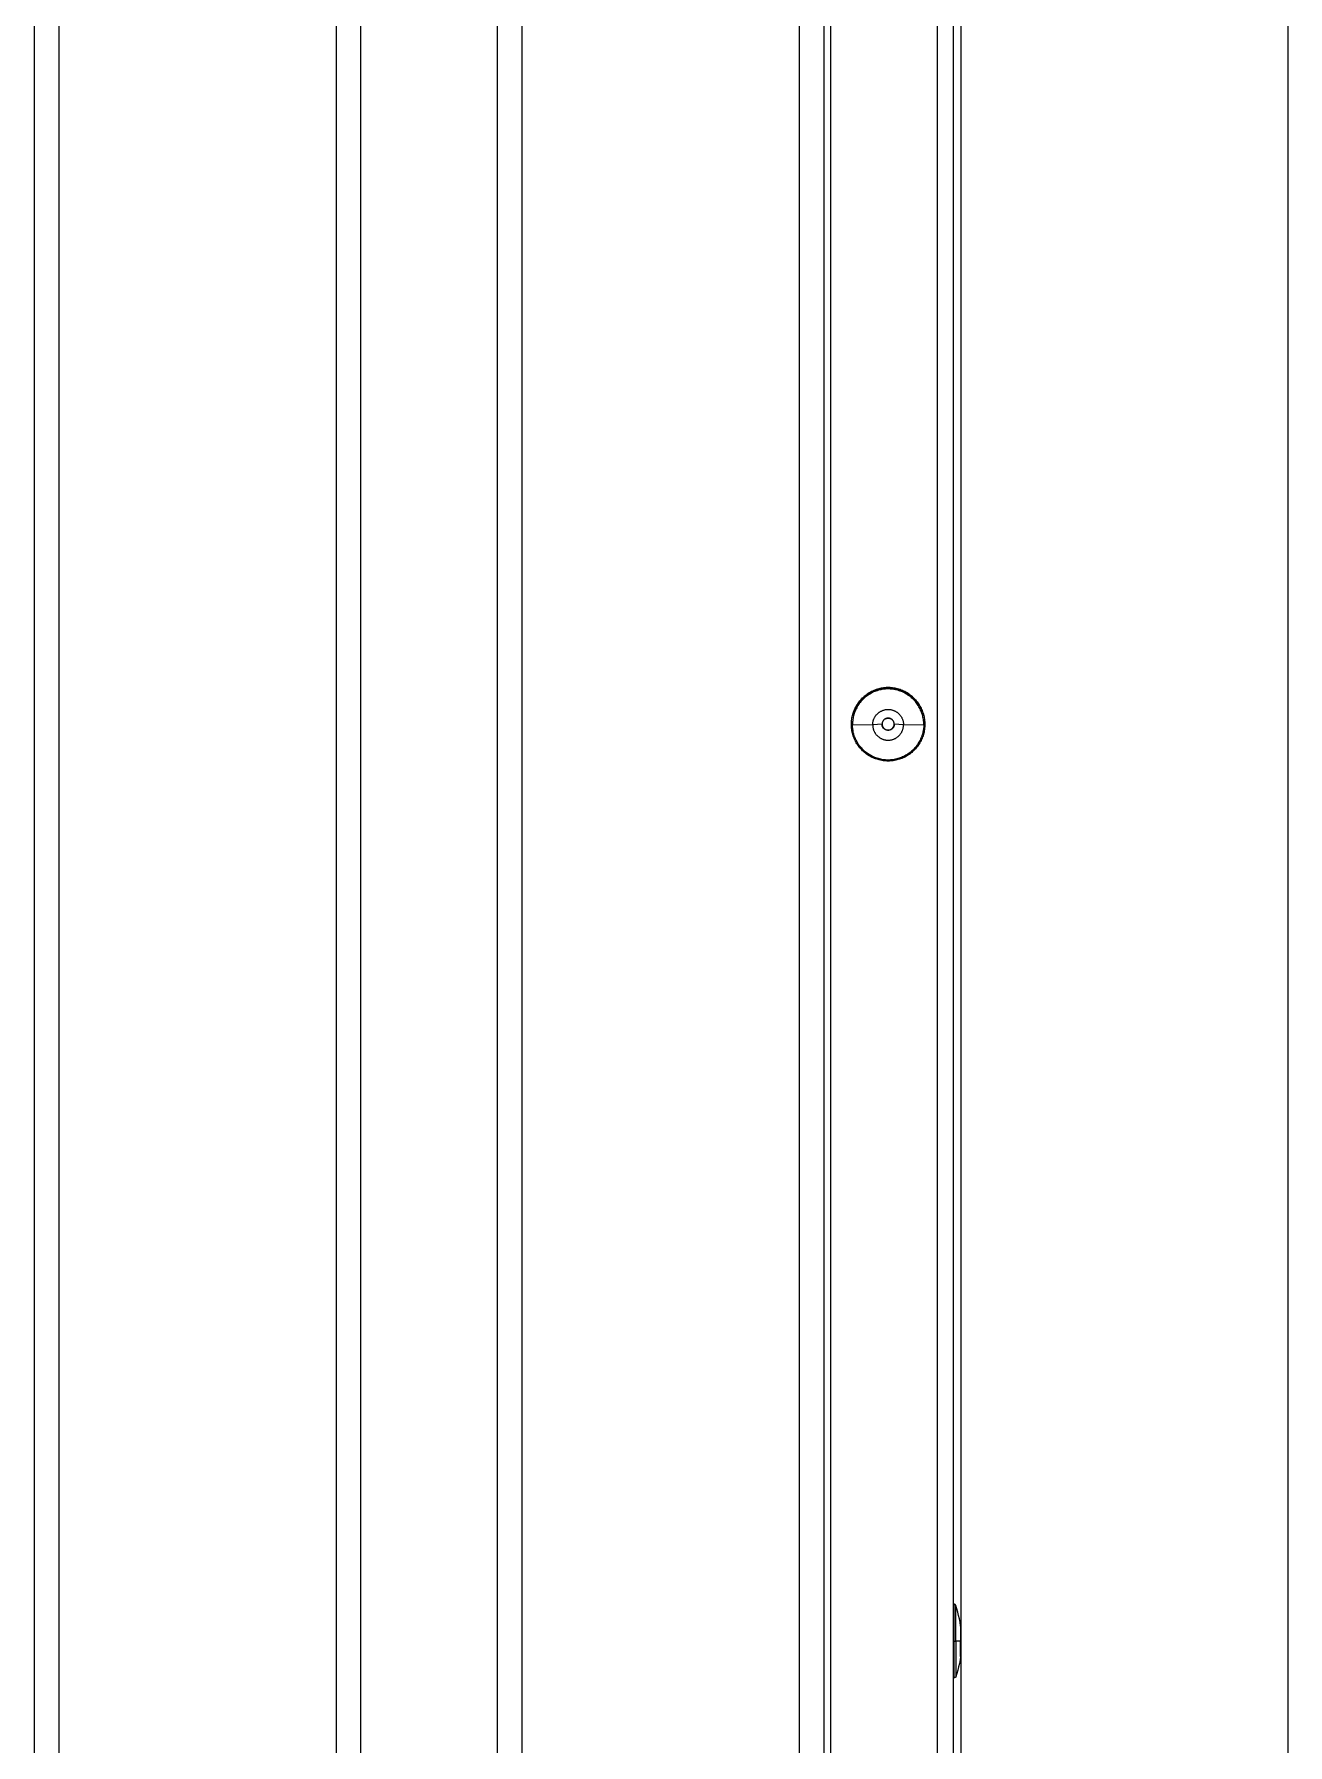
# Model space of a CAD drawing. Header units: millimetres. Extents: x -1283 to 2747, y -259 to 2557.
# Drawn here: x 1706.4 to 1859.9, y 1682.1 to 1891.5 of the extents above; entities that cross this region are included whole.
import ezdxf

# ---------------------------------------------------------------- set-up
doc = ezdxf.new("R2010")
doc.units = ezdxf.units.MM
doc.header["$MEASUREMENT"] = 0
doc.layers.add('Utwórz2D linie widoczne', color=7, linetype='Continuous', true_color=0x000000)

msp = doc.modelspace()

# ---------------------------------------------------------------- linework, layer by layer
at = {"layer": 'Utwórz2D linie widoczne'}
for p, q in [((1819.89, 1341.72), (1819.89, 2061.38)), ((1859.89, 2062.5), (1859.89, 1282.5)), ((1706.41, 2055.65), (1706.41, 1346.65)), ((1709.41, 2055.65), (1709.41, 1346.65)), ((1743.41, 1346.65), (1743.41, 2055.65)), ((1746.41, 1346.65), (1746.41, 2055.65)), ((1763.11, 2055.65), (1763.11, 1346.65)), ((1766.11, 2055.65), (1766.11, 1346.65)), ((1800.11, 1346.65), (1800.11, 2055.65)), ((1803.11, 1346.65), (1803.11, 2055.65)), ((1818.96, 1343.15), (1818.96, 2040.3)), ((1803.96, 1343.38), (1803.96, 2031.14)), ((1816.96, 2031.14), (1816.96, 1343.15)), ((1809.65, 1811.31), (1809.5, 1811.26)), ((1809.57, 1811.28), (1809.72, 1811.32)), ((1809.8, 1811.35), (1809.65, 1811.31)), ((1809.72, 1811.32), (1809.87, 1811.36)), ((1809.95, 1811.39), (1809.8, 1811.35)), ((1809.87, 1811.36), (1810.02, 1811.4)), ((1810.1, 1811.42), (1809.95, 1811.39)), ((1810.02, 1811.4), (1810.18, 1811.43)), ((1810.26, 1811.45), (1810.1, 1811.42)), ((1810.18, 1811.43), (1810.33, 1811.45)), ((1810.41, 1811.47), (1810.26, 1811.45)), ((1810.33, 1811.45), (1810.49, 1811.47)), ((1810.5, 1811.32), (1810.35, 1811.3)), ((1810.57, 1811.48), (1810.41, 1811.47)), ((1810.49, 1811.47), (1810.64, 1811.48)), ((1810.65, 1811.33), (1810.5, 1811.32)), ((1810.72, 1811.5), (1810.57, 1811.48)), ((1810.64, 1811.48), (1810.8, 1811.49)), ((1810.8, 1811.34), (1810.65, 1811.33)), ((1810.88, 1811.5), (1810.72, 1811.5)), ((1810.8, 1811.49), (1810.96, 1811.49)), ((1810.96, 1811.35), (1810.8, 1811.34)), ((1811.03, 1811.5), (1810.88, 1811.5)), ((1810.96, 1811.49), (1811.11, 1811.49)), ((1811.11, 1811.34), (1810.96, 1811.35)), ((1811.19, 1811.5), (1811.03, 1811.5)), ((1811.11, 1811.49), (1811.27, 1811.48)), ((1811.26, 1811.33), (1811.11, 1811.34)), ((1811.35, 1811.48), (1811.19, 1811.5)), ((1811.41, 1811.32), (1811.26, 1811.33)), ((1811.27, 1811.48), (1811.43, 1811.47)), ((1811.5, 1811.47), (1811.35, 1811.48)), ((1811.56, 1811.3), (1811.41, 1811.32)), ((1811.43, 1811.47), (1811.58, 1811.45)), ((1811.66, 1811.45), (1811.5, 1811.47)), ((1811.58, 1811.45), (1811.74, 1811.43)), ((1811.81, 1811.42), (1811.66, 1811.45)), ((1811.74, 1811.43), (1811.89, 1811.4)), ((1811.96, 1811.39), (1811.81, 1811.42)), ((1811.89, 1811.4), (1812.04, 1811.36)), ((1812.12, 1811.35), (1811.96, 1811.39)), ((1812.04, 1811.36), (1812.19, 1811.32)), ((1812.27, 1811.31), (1812.12, 1811.35)), ((1812.19, 1811.32), (1812.34, 1811.28)), ((1812.42, 1811.26), (1812.27, 1811.31)), ((1806.99, 1809.11), (1807.06, 1809.25)), ((1807.11, 1809.34), (1807.03, 1809.2)), ((1807.06, 1809.25), (1807.14, 1809.39)), ((1807.19, 1809.47), (1807.11, 1809.34)), ((1807.14, 1809.39), (1807.23, 1809.52)), ((1807.26, 1809.3), (1807.18, 1809.17)), ((1807.28, 1809.6), (1807.19, 1809.47)), ((1807.23, 1809.52), (1807.32, 1809.65)), ((1807.34, 1809.43), (1807.26, 1809.3)), ((1807.37, 1809.72), (1807.28, 1809.6)), ((1807.32, 1809.65), (1807.41, 1809.77)), ((1807.43, 1809.55), (1807.34, 1809.43)), ((1807.47, 1809.85), (1807.37, 1809.72)), ((1807.41, 1809.77), (1807.51, 1809.89)), ((1807.52, 1809.67), (1807.43, 1809.55)), ((1807.57, 1809.97), (1807.47, 1809.85)), ((1807.51, 1809.89), (1807.62, 1810.01)), ((1807.62, 1809.79), (1807.52, 1809.67)), ((1807.67, 1810.08), (1807.57, 1809.97)), ((1807.62, 1810.01), (1807.72, 1810.12)), ((1807.72, 1809.91), (1807.62, 1809.79)), ((1807.78, 1810.19), (1807.67, 1810.08)), ((1807.72, 1810.12), (1807.83, 1810.24)), ((1807.82, 1810.02), (1807.72, 1809.91)), ((1807.9, 1810.3), (1807.78, 1810.19)), ((1807.93, 1810.12), (1807.82, 1810.02)), ((1807.83, 1810.24), (1807.95, 1810.34)), ((1808.01, 1810.41), (1807.9, 1810.3)), ((1808.04, 1810.23), (1807.93, 1810.12)), ((1807.95, 1810.34), (1808.07, 1810.45)), ((1808.13, 1810.51), (1808.01, 1810.41)), ((1808.16, 1810.33), (1808.04, 1810.23)), ((1808.07, 1810.45), (1808.19, 1810.54)), ((1808.26, 1810.6), (1808.13, 1810.51)), ((1808.27, 1810.42), (1808.16, 1810.33)), ((1808.19, 1810.54), (1808.31, 1810.64)), ((1808.38, 1810.69), (1808.26, 1810.6)), ((1808.4, 1810.51), (1808.27, 1810.42)), ((1808.31, 1810.64), (1808.44, 1810.73)), ((1808.51, 1810.78), (1808.38, 1810.69)), ((1808.52, 1810.6), (1808.4, 1810.51)), ((1808.44, 1810.73), (1808.58, 1810.81)), ((1808.65, 1810.86), (1808.51, 1810.78)), ((1808.65, 1810.68), (1808.52, 1810.6)), ((1808.58, 1810.81), (1808.71, 1810.89)), ((1808.78, 1810.94), (1808.65, 1810.86)), ((1808.78, 1810.76), (1808.65, 1810.68)), ((1808.71, 1810.89), (1808.85, 1810.97)), ((1808.92, 1811.02), (1808.78, 1810.94)), ((1808.91, 1810.84), (1808.78, 1810.76)), ((1808.85, 1810.97), (1808.99, 1811.04)), ((1809.05, 1810.91), (1808.91, 1810.84)), ((1809.06, 1811.08), (1808.92, 1811.02)), ((1808.99, 1811.04), (1809.13, 1811.11)), ((1809.18, 1810.97), (1809.05, 1810.91)), ((1809.2, 1811.15), (1809.06, 1811.08)), ((1809.13, 1811.11), (1809.27, 1811.17)), ((1809.32, 1811.03), (1809.18, 1810.97)), ((1809.35, 1811.21), (1809.2, 1811.15)), ((1809.27, 1811.17), (1809.42, 1811.22)), ((1809.47, 1811.08), (1809.32, 1811.03)), ((1809.5, 1811.26), (1809.35, 1811.21)), ((1809.42, 1811.22), (1809.57, 1811.28)), ((1809.61, 1811.13), (1809.47, 1811.08)), ((1809.76, 1811.18), (1809.61, 1811.13)), ((1809.9, 1811.22), (1809.76, 1811.18)), ((1810.05, 1811.25), (1809.9, 1811.22)), ((1810.2, 1811.28), (1810.05, 1811.25)), ((1810.35, 1811.3), (1810.2, 1811.28)), ((1811.71, 1811.28), (1811.56, 1811.3)), ((1811.86, 1811.25), (1811.71, 1811.28)), ((1812.01, 1811.22), (1811.86, 1811.25)), ((1812.16, 1811.18), (1812.01, 1811.22)), ((1812.3, 1811.13), (1812.16, 1811.18)), ((1812.45, 1811.08), (1812.3, 1811.13)), ((1812.34, 1811.28), (1812.49, 1811.22)), ((1812.56, 1811.21), (1812.42, 1811.26)), ((1812.59, 1811.03), (1812.45, 1811.08)), ((1812.49, 1811.22), (1812.64, 1811.17)), ((1812.71, 1811.15), (1812.56, 1811.21)), ((1812.73, 1810.97), (1812.59, 1811.03)), ((1812.64, 1811.17), (1812.78, 1811.11)), ((1812.85, 1811.08), (1812.71, 1811.15)), ((1812.87, 1810.91), (1812.73, 1810.97)), ((1812.78, 1811.11), (1812.93, 1811.04)), ((1812.99, 1811.02), (1812.85, 1811.08)), ((1813, 1810.84), (1812.87, 1810.91)), ((1812.93, 1811.04), (1813.07, 1810.97)), ((1813.13, 1810.94), (1812.99, 1811.02)), ((1813.14, 1810.76), (1813, 1810.84)), ((1813.07, 1810.97), (1813.2, 1810.89)), ((1813.27, 1810.86), (1813.13, 1810.94)), ((1813.27, 1810.68), (1813.14, 1810.76)), ((1813.2, 1810.89), (1813.34, 1810.81)), ((1813.4, 1810.78), (1813.27, 1810.86)), ((1813.39, 1810.6), (1813.27, 1810.68)), ((1813.34, 1810.81), (1813.47, 1810.73)), ((1813.52, 1810.51), (1813.39, 1810.6)), ((1813.53, 1810.69), (1813.4, 1810.78)), ((1813.47, 1810.73), (1813.6, 1810.64)), ((1813.64, 1810.42), (1813.52, 1810.51)), ((1813.66, 1810.6), (1813.53, 1810.69)), ((1813.6, 1810.64), (1813.72, 1810.54)), ((1813.76, 1810.33), (1813.64, 1810.42)), ((1813.78, 1810.51), (1813.66, 1810.6)), ((1813.72, 1810.54), (1813.85, 1810.45)), ((1813.87, 1810.23), (1813.76, 1810.33)), ((1813.9, 1810.41), (1813.78, 1810.51)), ((1813.85, 1810.45), (1813.96, 1810.34)), ((1813.98, 1810.12), (1813.87, 1810.23)), ((1814.02, 1810.3), (1813.9, 1810.41)), ((1813.96, 1810.34), (1814.08, 1810.24)), ((1814.09, 1810.02), (1813.98, 1810.12)), ((1814.13, 1810.19), (1814.02, 1810.3)), ((1814.08, 1810.24), (1814.19, 1810.12)), ((1814.2, 1809.91), (1814.09, 1810.02)), ((1814.24, 1810.08), (1814.13, 1810.19)), ((1814.19, 1810.12), (1814.3, 1810.01)), ((1814.3, 1809.79), (1814.2, 1809.91)), ((1814.34, 1809.97), (1814.24, 1810.08)), ((1814.3, 1810.01), (1814.4, 1809.89)), ((1814.39, 1809.67), (1814.3, 1809.79)), ((1814.44, 1809.85), (1814.34, 1809.97)), ((1814.48, 1809.55), (1814.39, 1809.67)), ((1814.4, 1809.89), (1814.5, 1809.77)), ((1814.54, 1809.72), (1814.44, 1809.85)), ((1814.57, 1809.43), (1814.48, 1809.55)), ((1814.5, 1809.77), (1814.59, 1809.65)), ((1814.63, 1809.6), (1814.54, 1809.72)), ((1814.65, 1809.3), (1814.57, 1809.43)), ((1814.59, 1809.65), (1814.68, 1809.52)), ((1814.72, 1809.47), (1814.63, 1809.6)), ((1814.73, 1809.17), (1814.65, 1809.3)), ((1814.68, 1809.52), (1814.77, 1809.39)), ((1814.81, 1809.34), (1814.72, 1809.47)), ((1814.77, 1809.39), (1814.85, 1809.25)), ((1814.88, 1809.2), (1814.81, 1809.34)), ((1814.85, 1809.25), (1814.93, 1809.11)), ((1806.46, 1807.16), (1806.47, 1807.32)), ((1806.46, 1807.01), (1806.46, 1807.16)), ((1806.47, 1807.32), (1806.48, 1807.48)), ((1806.48, 1807.48), (1806.5, 1807.63)), ((1806.5, 1807.63), (1806.53, 1807.79)), ((1806.53, 1807.79), (1806.56, 1807.94)), ((1806.56, 1807.94), (1806.59, 1808.09)), ((1806.61, 1808.19), (1806.58, 1808.04)), ((1806.59, 1808.09), (1806.63, 1808.24)), ((1806.6, 1807.14), (1806.59, 1806.99)), ((1806.62, 1807.45), (1806.6, 1807.3)), ((1806.6, 1807.3), (1806.6, 1807.14)), ((1806.66, 1808.34), (1806.61, 1808.19)), ((1806.64, 1807.6), (1806.62, 1807.45)), ((1806.63, 1808.24), (1806.68, 1808.39)), ((1806.66, 1807.75), (1806.64, 1807.6)), ((1806.71, 1808.49), (1806.66, 1808.34)), ((1806.69, 1807.9), (1806.66, 1807.75)), ((1806.68, 1808.39), (1806.73, 1808.54)), ((1806.72, 1808.05), (1806.69, 1807.9)), ((1806.76, 1808.64), (1806.71, 1808.49)), ((1806.76, 1808.19), (1806.72, 1808.05)), ((1806.73, 1808.54), (1806.79, 1808.69)), ((1806.82, 1808.78), (1806.76, 1808.64)), ((1806.81, 1808.34), (1806.76, 1808.19)), ((1806.79, 1808.69), (1806.85, 1808.83)), ((1806.86, 1808.48), (1806.81, 1808.34)), ((1806.89, 1808.92), (1806.82, 1808.78)), ((1806.85, 1808.83), (1806.92, 1808.97)), ((1806.91, 1808.62), (1806.86, 1808.48)), ((1806.95, 1809.06), (1806.89, 1808.92)), ((1806.97, 1808.76), (1806.91, 1808.62)), ((1806.92, 1808.97), (1806.99, 1809.11)), ((1807.03, 1809.2), (1806.95, 1809.06)), ((1807.04, 1808.9), (1806.97, 1808.76)), ((1807.11, 1809.04), (1807.04, 1808.9)), ((1807.18, 1809.17), (1807.11, 1809.04)), ((1809.07, 1807.08), (1809.08, 1807.15)), ((1809.08, 1807.15), (1809.09, 1807.21)), ((1809.09, 1807.21), (1809.1, 1807.28)), ((1809.1, 1807.28), (1809.11, 1807.34)), ((1809.11, 1807.34), (1809.13, 1807.41)), ((1809.13, 1807.41), (1809.14, 1807.47)), ((1809.14, 1807.47), (1809.16, 1807.53)), ((1809.16, 1807.53), (1809.18, 1807.6)), ((1809.18, 1807.6), (1809.21, 1807.66)), ((1809.21, 1807.66), (1809.23, 1807.72)), ((1809.23, 1807.72), (1809.26, 1807.78)), ((1809.26, 1807.78), (1809.29, 1807.84)), ((1809.29, 1807.84), (1809.32, 1807.89)), ((1809.32, 1807.89), (1809.36, 1807.95)), ((1809.36, 1807.95), (1809.39, 1808.01)), ((1809.39, 1808.01), (1809.43, 1808.06)), ((1809.43, 1808.06), (1809.47, 1808.11)), ((1809.47, 1808.11), (1809.51, 1808.16)), ((1809.51, 1808.16), (1809.56, 1808.21)), ((1809.56, 1808.21), (1809.6, 1808.26)), ((1809.6, 1808.26), (1809.65, 1808.31)), ((1809.65, 1808.31), (1809.7, 1808.35)), ((1809.7, 1808.35), (1809.74, 1808.39)), ((1809.74, 1808.39), (1809.8, 1808.44)), ((1809.8, 1808.44), (1809.85, 1808.48)), ((1809.85, 1808.48), (1809.9, 1808.51)), ((1809.9, 1808.51), (1809.96, 1808.55)), ((1809.96, 1808.55), (1810.01, 1808.58)), ((1810.01, 1808.58), (1810.07, 1808.61)), ((1810.07, 1808.61), (1810.13, 1808.64)), ((1810.13, 1808.64), (1810.19, 1808.67)), ((1810.19, 1808.67), (1810.25, 1808.7)), ((1810.22, 1807.15), (1810.21, 1807.12)), ((1810.21, 1807.12), (1810.21, 1807.09)), ((1810.23, 1807.2), (1810.22, 1807.17)), ((1810.22, 1807.17), (1810.22, 1807.15)), ((1810.24, 1807.25), (1810.23, 1807.22)), ((1810.23, 1807.22), (1810.23, 1807.2)), ((1810.25, 1807.27), (1810.24, 1807.25)), ((1810.25, 1808.7), (1810.31, 1808.72)), ((1810.26, 1807.29), (1810.25, 1807.27)), ((1810.27, 1807.32), (1810.26, 1807.29)), ((1810.28, 1807.34), (1810.27, 1807.32)), ((1810.29, 1807.36), (1810.28, 1807.34)), ((1810.3, 1807.39), (1810.29, 1807.36)), ((1810.32, 1807.41), (1810.3, 1807.39)), ((1810.31, 1808.72), (1810.37, 1808.74)), ((1810.33, 1807.43), (1810.32, 1807.41)), ((1810.35, 1807.45), (1810.33, 1807.43)), ((1810.36, 1807.47), (1810.35, 1807.45)), ((1810.38, 1807.49), (1810.36, 1807.47)), ((1810.37, 1808.74), (1810.44, 1808.76)), ((1810.39, 1807.51), (1810.38, 1807.49)), ((1810.41, 1807.53), (1810.39, 1807.51)), ((1810.43, 1807.55), (1810.41, 1807.53)), ((1810.45, 1807.57), (1810.43, 1807.55)), ((1810.44, 1808.76), (1810.5, 1808.78)), ((1810.47, 1807.59), (1810.45, 1807.57)), ((1810.49, 1807.6), (1810.47, 1807.59)), ((1810.51, 1807.62), (1810.49, 1807.6)), ((1810.5, 1808.78), (1810.56, 1808.79)), ((1810.53, 1807.63), (1810.51, 1807.62)), ((1810.55, 1807.65), (1810.53, 1807.63)), ((1810.55, 1807.65), (1810.57, 1807.66)), ((1810.57, 1807.66), (1810.55, 1807.65)), ((1810.56, 1808.79), (1810.63, 1808.81)), ((1810.57, 1807.66), (1810.59, 1807.67)), ((1810.6, 1807.67), (1810.57, 1807.66)), ((1810.59, 1807.67), (1810.61, 1807.69)), ((1810.62, 1807.69), (1810.6, 1807.67)), ((1810.61, 1807.69), (1810.64, 1807.7)), ((1810.64, 1807.7), (1810.62, 1807.69)), ((1810.63, 1808.81), (1810.69, 1808.82)), ((1810.64, 1807.7), (1810.66, 1807.71)), ((1810.67, 1807.71), (1810.64, 1807.7)), ((1810.66, 1807.71), (1810.68, 1807.72)), ((1810.69, 1807.72), (1810.67, 1807.71)), ((1810.68, 1807.72), (1810.71, 1807.73)), ((1810.69, 1808.82), (1810.76, 1808.82)), ((1810.71, 1807.73), (1810.69, 1807.72)), ((1810.71, 1807.73), (1810.73, 1807.73)), ((1810.74, 1807.73), (1810.71, 1807.73)), ((1810.73, 1807.73), (1810.75, 1807.74)), ((1810.76, 1807.74), (1810.74, 1807.73)), ((1810.75, 1807.74), (1810.78, 1807.75)), ((1810.76, 1808.82), (1810.83, 1808.83)), ((1810.79, 1807.75), (1810.76, 1807.74)), ((1810.78, 1807.75), (1810.8, 1807.75)), ((1810.81, 1807.75), (1810.79, 1807.75)), ((1810.8, 1807.75), (1810.83, 1807.76)), ((1810.84, 1807.76), (1810.81, 1807.75)), ((1810.83, 1808.83), (1810.89, 1808.83)), ((1810.83, 1807.76), (1810.85, 1807.76)), ((1810.87, 1807.76), (1810.84, 1807.76)), ((1810.85, 1807.76), (1810.88, 1807.77)), ((1810.89, 1807.76), (1810.87, 1807.76)), ((1810.88, 1807.77), (1810.91, 1807.77)), ((1810.89, 1808.83), (1810.96, 1808.83)), ((1810.92, 1807.77), (1810.89, 1807.76)), ((1810.91, 1807.77), (1810.93, 1807.77)), ((1810.94, 1807.77), (1810.92, 1807.77)), ((1810.93, 1807.77), (1810.96, 1807.77)), ((1810.97, 1807.77), (1810.94, 1807.77)), ((1810.96, 1808.83), (1811.02, 1808.83)), ((1810.96, 1807.77), (1810.98, 1807.77)), ((1811, 1807.77), (1810.97, 1807.77)), ((1810.98, 1807.77), (1811.01, 1807.77)), ((1811.02, 1807.76), (1811, 1807.77)), ((1811.01, 1807.77), (1811.03, 1807.77)), ((1811.02, 1808.83), (1811.09, 1808.83)), ((1811.05, 1807.76), (1811.02, 1807.76)), ((1811.03, 1807.77), (1811.06, 1807.76)), ((1811.07, 1807.76), (1811.05, 1807.76)), ((1811.06, 1807.76), (1811.08, 1807.76)), ((1811.1, 1807.75), (1811.07, 1807.76)), ((1811.08, 1807.76), (1811.11, 1807.75)), ((1811.09, 1808.83), (1811.15, 1808.82)), ((1811.12, 1807.75), (1811.1, 1807.75)), ((1811.11, 1807.75), (1811.13, 1807.75)), ((1811.15, 1807.74), (1811.12, 1807.75)), ((1811.13, 1807.75), (1811.16, 1807.74)), ((1811.15, 1808.82), (1811.22, 1808.82)), ((1811.17, 1807.73), (1811.15, 1807.74)), ((1811.16, 1807.74), (1811.18, 1807.73)), ((1811.2, 1807.73), (1811.17, 1807.73)), ((1811.18, 1807.73), (1811.21, 1807.73)), ((1811.22, 1807.72), (1811.2, 1807.73)), ((1811.21, 1807.73), (1811.23, 1807.72)), ((1811.22, 1808.82), (1811.28, 1808.81)), ((1811.25, 1807.71), (1811.22, 1807.72)), ((1811.23, 1807.72), (1811.25, 1807.71)), ((1811.25, 1807.71), (1811.28, 1807.7)), ((1811.27, 1807.7), (1811.25, 1807.71)), ((1811.29, 1807.69), (1811.27, 1807.7)), ((1811.28, 1808.81), (1811.35, 1808.79)), ((1811.28, 1807.7), (1811.3, 1807.69)), ((1811.32, 1807.67), (1811.29, 1807.69)), ((1811.3, 1807.69), (1811.32, 1807.67)), ((1811.32, 1807.67), (1811.35, 1807.66)), ((1811.34, 1807.66), (1811.32, 1807.67)), ((1811.36, 1807.65), (1811.34, 1807.66)), ((1811.35, 1808.79), (1811.41, 1808.78)), ((1811.35, 1807.66), (1811.37, 1807.65)), ((1811.38, 1807.63), (1811.36, 1807.65)), ((1811.4, 1807.62), (1811.38, 1807.63)), ((1811.42, 1807.6), (1811.4, 1807.62)), ((1811.41, 1808.78), (1811.48, 1808.76)), ((1811.44, 1807.59), (1811.42, 1807.6)), ((1811.46, 1807.57), (1811.44, 1807.59)), ((1811.48, 1807.55), (1811.46, 1807.57)), ((1811.48, 1808.76), (1811.54, 1808.74)), ((1811.5, 1807.53), (1811.48, 1807.55)), ((1811.52, 1807.51), (1811.5, 1807.53)), ((1811.54, 1807.49), (1811.52, 1807.51)), ((1811.54, 1808.74), (1811.6, 1808.72)), ((1811.55, 1807.47), (1811.54, 1807.49)), ((1811.57, 1807.45), (1811.55, 1807.47)), ((1811.58, 1807.43), (1811.57, 1807.45)), ((1811.6, 1807.41), (1811.58, 1807.43)), ((1811.6, 1808.72), (1811.66, 1808.7)), ((1811.61, 1807.39), (1811.6, 1807.41)), ((1811.62, 1807.36), (1811.61, 1807.39)), ((1811.63, 1807.34), (1811.62, 1807.36)), ((1811.64, 1807.32), (1811.63, 1807.34)), ((1811.65, 1807.29), (1811.64, 1807.32)), ((1811.66, 1807.27), (1811.65, 1807.29)), ((1811.66, 1808.7), (1811.72, 1808.67)), ((1811.67, 1807.25), (1811.66, 1807.27)), ((1811.68, 1807.22), (1811.67, 1807.25)), ((1811.68, 1807.2), (1811.68, 1807.22)), ((1811.69, 1807.17), (1811.68, 1807.2)), ((1811.7, 1807.15), (1811.69, 1807.17)), ((1811.7, 1807.12), (1811.7, 1807.15)), ((1811.7, 1807.09), (1811.7, 1807.12)), ((1811.72, 1808.67), (1811.78, 1808.64)), ((1811.78, 1808.64), (1811.84, 1808.61)), ((1811.84, 1808.61), (1811.9, 1808.58)), ((1811.9, 1808.58), (1811.96, 1808.55)), ((1811.96, 1808.55), (1812.01, 1808.51)), ((1812.01, 1808.51), (1812.06, 1808.48)), ((1812.06, 1808.48), (1812.12, 1808.44)), ((1812.12, 1808.44), (1812.17, 1808.39)), ((1812.17, 1808.39), (1812.22, 1808.35)), ((1812.22, 1808.35), (1812.27, 1808.31)), ((1812.27, 1808.31), (1812.31, 1808.26)), ((1812.31, 1808.26), (1812.36, 1808.21)), ((1812.36, 1808.21), (1812.4, 1808.16)), ((1812.4, 1808.16), (1812.44, 1808.11)), ((1812.44, 1808.11), (1812.48, 1808.06)), ((1812.48, 1808.06), (1812.52, 1808.01)), ((1812.52, 1808.01), (1812.56, 1807.95)), ((1812.56, 1807.95), (1812.59, 1807.89)), ((1812.59, 1807.89), (1812.62, 1807.84)), ((1812.62, 1807.84), (1812.65, 1807.78)), ((1812.65, 1807.78), (1812.68, 1807.72)), ((1812.68, 1807.72), (1812.7, 1807.66)), ((1812.7, 1807.66), (1812.73, 1807.6)), ((1812.73, 1807.6), (1812.75, 1807.53)), ((1812.75, 1807.53), (1812.77, 1807.47)), ((1812.77, 1807.47), (1812.79, 1807.41)), ((1812.79, 1807.41), (1812.8, 1807.34)), ((1812.8, 1807.34), (1812.81, 1807.28)), ((1812.81, 1807.28), (1812.82, 1807.21)), ((1812.82, 1807.21), (1812.83, 1807.15)), ((1812.83, 1807.15), (1812.84, 1807.08)), ((1814.81, 1809.04), (1814.73, 1809.17)), ((1814.87, 1808.9), (1814.81, 1809.04)), ((1814.94, 1808.76), (1814.87, 1808.9)), ((1814.96, 1809.06), (1814.88, 1809.2)), ((1814.93, 1809.11), (1815, 1808.97)), ((1815, 1808.62), (1814.94, 1808.76)), ((1815.03, 1808.92), (1814.96, 1809.06)), ((1815, 1808.97), (1815.06, 1808.83)), ((1815.05, 1808.48), (1815, 1808.62)), ((1815.09, 1808.78), (1815.03, 1808.92)), ((1815.1, 1808.34), (1815.05, 1808.48)), ((1815.06, 1808.83), (1815.13, 1808.69)), ((1815.15, 1808.64), (1815.09, 1808.78)), ((1815.15, 1808.19), (1815.1, 1808.34)), ((1815.13, 1808.69), (1815.18, 1808.54)), ((1815.21, 1808.49), (1815.15, 1808.64)), ((1815.19, 1808.05), (1815.15, 1808.19)), ((1815.18, 1808.54), (1815.23, 1808.39)), ((1815.22, 1807.9), (1815.19, 1808.05)), ((1815.25, 1808.34), (1815.21, 1808.49)), ((1815.25, 1807.75), (1815.22, 1807.9)), ((1815.23, 1808.39), (1815.28, 1808.24)), ((1815.3, 1808.19), (1815.25, 1808.34)), ((1815.28, 1807.6), (1815.25, 1807.75)), ((1815.28, 1808.24), (1815.32, 1808.09)), ((1815.29, 1807.45), (1815.28, 1807.6)), ((1815.31, 1807.3), (1815.29, 1807.45)), ((1815.34, 1808.04), (1815.3, 1808.19)), ((1815.32, 1807.14), (1815.31, 1807.3)), ((1815.32, 1808.09), (1815.36, 1807.94)), ((1815.32, 1806.99), (1815.32, 1807.14)), ((1815.36, 1807.94), (1815.39, 1807.79)), ((1815.39, 1807.79), (1815.41, 1807.63)), ((1815.41, 1807.63), (1815.43, 1807.48)), ((1815.43, 1807.48), (1815.44, 1807.32)), ((1815.44, 1807.32), (1815.45, 1807.16)), ((1815.45, 1807.16), (1815.46, 1807.01)), ((1806.59, 1806.99), (1806.46, 1807.01)), ((1806.46, 1806.85), (1806.46, 1807.01)), ((1806.47, 1806.69), (1806.46, 1806.85)), ((1806.48, 1806.54), (1806.47, 1806.69)), ((1806.5, 1806.38), (1806.48, 1806.54)), ((1806.53, 1806.23), (1806.5, 1806.38)), ((1806.56, 1806.07), (1806.53, 1806.23)), ((1806.59, 1805.92), (1806.56, 1806.07)), ((1806.6, 1806.84), (1806.59, 1806.99)), ((1806.59, 1806.99), (1809.07, 1806.95)), ((1806.63, 1805.77), (1806.59, 1805.92)), ((1806.6, 1805.88), (1806.59, 1805.91)), ((1806.6, 1806.69), (1806.6, 1806.84)), ((1806.62, 1806.54), (1806.6, 1806.69)), ((1806.64, 1806.39), (1806.62, 1806.54)), ((1806.63, 1805.77), (1806.62, 1805.81)), ((1806.68, 1805.62), (1806.63, 1805.77)), ((1806.66, 1806.24), (1806.64, 1806.39)), ((1806.69, 1806.09), (1806.66, 1806.24)), ((1806.73, 1805.47), (1806.68, 1805.62)), ((1806.72, 1805.94), (1806.69, 1806.09)), ((1806.76, 1805.79), (1806.72, 1805.94)), ((1806.79, 1805.32), (1806.73, 1805.47)), ((1806.81, 1805.65), (1806.76, 1805.79)), ((1806.85, 1805.18), (1806.79, 1805.32)), ((1806.86, 1805.5), (1806.81, 1805.65)), ((1806.92, 1805.04), (1806.85, 1805.18)), ((1806.91, 1805.36), (1806.86, 1805.5)), ((1806.97, 1805.22), (1806.91, 1805.36)), ((1806.99, 1804.9), (1806.92, 1805.04)), ((1807.04, 1805.08), (1806.97, 1805.22)), ((1807.11, 1804.95), (1807.04, 1805.08)), ((1809.07, 1807.02), (1809.07, 1807.08)), ((1810.21, 1807.02), (1809.07, 1806.95)), ((1809.07, 1806.95), (1809.07, 1807.02)), ((1809.07, 1806.95), (1809.07, 1806.89)), ((1809.07, 1806.89), (1809.07, 1806.82)), ((1809.07, 1806.82), (1809.08, 1806.76)), ((1809.08, 1806.76), (1809.09, 1806.69)), ((1809.09, 1806.69), (1809.1, 1806.62)), ((1809.1, 1806.62), (1809.11, 1806.56)), ((1809.11, 1806.56), (1809.13, 1806.5)), ((1809.13, 1806.5), (1809.14, 1806.43)), ((1809.14, 1806.43), (1809.16, 1806.37)), ((1809.16, 1806.37), (1809.18, 1806.31)), ((1809.18, 1806.31), (1809.21, 1806.25)), ((1809.21, 1806.25), (1809.23, 1806.19)), ((1809.23, 1806.19), (1809.26, 1806.13)), ((1809.26, 1806.13), (1809.29, 1806.07)), ((1809.29, 1806.07), (1809.32, 1806.01)), ((1809.32, 1806.01), (1809.36, 1805.95)), ((1809.36, 1805.95), (1809.39, 1805.9)), ((1809.39, 1805.9), (1809.43, 1805.85)), ((1809.43, 1805.85), (1809.47, 1805.79)), ((1809.47, 1805.79), (1809.51, 1805.74)), ((1809.51, 1805.74), (1809.56, 1805.69)), ((1809.56, 1805.69), (1809.6, 1805.64)), ((1809.6, 1805.64), (1809.65, 1805.6)), ((1809.65, 1805.6), (1809.7, 1805.55)), ((1809.7, 1805.55), (1809.74, 1805.51)), ((1809.74, 1805.51), (1809.8, 1805.47)), ((1809.8, 1805.47), (1809.85, 1805.43)), ((1809.85, 1805.43), (1809.9, 1805.39)), ((1809.9, 1805.39), (1809.96, 1805.36)), ((1809.96, 1805.36), (1810.01, 1805.32)), ((1810.01, 1805.32), (1810.07, 1805.29)), ((1810.07, 1805.29), (1810.13, 1805.26)), ((1810.13, 1805.26), (1810.19, 1805.23)), ((1810.19, 1805.23), (1810.25, 1805.21)), ((1810.21, 1807.09), (1810.21, 1807.07)), ((1810.21, 1807.07), (1810.21, 1807.04)), ((1810.21, 1807.04), (1810.21, 1807.02)), ((1810.21, 1806.99), (1810.21, 1807.02)), ((1810.21, 1807.02), (1810.21, 1806.99)), ((1810.21, 1806.97), (1810.21, 1806.99)), ((1810.21, 1806.99), (1810.21, 1806.96)), ((1810.21, 1806.94), (1810.21, 1806.97)), ((1810.21, 1806.96), (1810.22, 1806.94)), ((1810.21, 1806.91), (1810.21, 1806.94)), ((1810.22, 1806.89), (1810.21, 1806.91)), ((1810.22, 1806.94), (1810.22, 1806.91)), ((1810.22, 1806.91), (1810.23, 1806.89)), ((1810.22, 1806.86), (1810.22, 1806.89)), ((1810.23, 1806.84), (1810.22, 1806.86)), ((1810.23, 1806.89), (1810.23, 1806.86)), ((1810.23, 1806.86), (1810.24, 1806.84)), ((1810.24, 1806.81), (1810.23, 1806.84)), ((1810.24, 1806.84), (1810.25, 1806.81)), ((1810.24, 1806.79), (1810.24, 1806.81)), ((1810.25, 1806.76), (1810.24, 1806.79)), ((1810.25, 1806.81), (1810.26, 1806.79)), ((1810.26, 1806.74), (1810.25, 1806.76)), ((1810.25, 1805.21), (1810.31, 1805.18)), ((1810.26, 1806.79), (1810.27, 1806.76)), ((1810.27, 1806.71), (1810.26, 1806.74)), ((1810.27, 1806.76), (1810.28, 1806.74)), ((1810.28, 1806.69), (1810.27, 1806.71)), ((1810.28, 1806.74), (1810.29, 1806.72)), ((1810.3, 1806.67), (1810.28, 1806.69)), ((1810.29, 1806.72), (1810.3, 1806.7)), ((1810.3, 1806.7), (1810.32, 1806.67)), ((1810.31, 1806.64), (1810.3, 1806.67)), ((1810.32, 1806.62), (1810.31, 1806.64)), ((1810.31, 1805.18), (1810.37, 1805.16)), ((1810.32, 1806.67), (1810.33, 1806.65)), ((1810.34, 1806.6), (1810.32, 1806.62)), ((1810.33, 1806.65), (1810.35, 1806.63)), ((1810.35, 1806.58), (1810.34, 1806.6)), ((1810.35, 1806.63), (1810.36, 1806.61)), ((1810.37, 1806.56), (1810.35, 1806.58)), ((1810.36, 1806.61), (1810.38, 1806.59)), ((1810.38, 1806.54), (1810.37, 1806.56)), ((1810.37, 1805.16), (1810.44, 1805.14)), ((1810.38, 1806.59), (1810.39, 1806.57)), ((1810.4, 1806.52), (1810.38, 1806.54)), ((1810.39, 1806.57), (1810.41, 1806.55)), ((1810.42, 1806.5), (1810.4, 1806.52)), ((1810.41, 1806.55), (1810.43, 1806.53)), ((1810.44, 1806.48), (1810.42, 1806.5)), ((1810.43, 1806.53), (1810.45, 1806.51)), ((1810.46, 1806.46), (1810.44, 1806.48)), ((1810.44, 1805.14), (1810.5, 1805.13)), ((1810.45, 1806.51), (1810.47, 1806.5)), ((1810.48, 1806.45), (1810.46, 1806.46)), ((1810.47, 1806.5), (1810.49, 1806.48)), ((1810.5, 1806.43), (1810.48, 1806.45)), ((1810.49, 1806.48), (1810.51, 1806.46)), ((1810.52, 1806.42), (1810.5, 1806.43)), ((1810.5, 1805.13), (1810.56, 1805.11)), ((1810.51, 1806.46), (1810.53, 1806.45)), ((1810.54, 1806.4), (1810.52, 1806.42)), ((1810.53, 1806.45), (1810.55, 1806.43)), ((1810.56, 1806.39), (1810.54, 1806.4)), ((1810.55, 1806.43), (1810.57, 1806.42)), ((1810.58, 1806.37), (1810.56, 1806.39)), ((1810.56, 1805.11), (1810.63, 1805.1)), ((1810.57, 1806.42), (1810.6, 1806.41)), ((1810.61, 1806.36), (1810.58, 1806.37)), ((1810.6, 1806.41), (1810.62, 1806.39)), ((1810.63, 1806.35), (1810.61, 1806.36)), ((1810.62, 1806.39), (1810.64, 1806.38)), ((1810.65, 1806.34), (1810.63, 1806.35)), ((1810.63, 1805.1), (1810.69, 1805.09)), ((1810.64, 1806.38), (1810.67, 1806.37)), ((1810.68, 1806.33), (1810.65, 1806.34)), ((1810.67, 1806.37), (1810.69, 1806.36)), ((1810.7, 1806.32), (1810.68, 1806.33)), ((1810.69, 1806.36), (1810.71, 1806.35)), ((1810.69, 1805.09), (1810.76, 1805.08)), ((1810.73, 1806.31), (1810.7, 1806.32)), ((1810.71, 1806.35), (1810.74, 1806.35)), ((1810.75, 1806.3), (1810.73, 1806.31)), ((1810.74, 1806.35), (1810.76, 1806.34)), ((1810.78, 1806.3), (1810.75, 1806.3)), ((1810.76, 1806.34), (1810.79, 1806.33)), ((1810.76, 1805.08), (1810.83, 1805.07)), ((1810.8, 1806.29), (1810.78, 1806.3)), ((1810.79, 1806.33), (1810.81, 1806.33)), ((1810.83, 1806.28), (1810.8, 1806.29)), ((1810.81, 1806.33), (1810.84, 1806.32)), ((1810.85, 1806.28), (1810.83, 1806.28)), ((1810.83, 1805.07), (1810.89, 1805.07)), ((1810.84, 1806.32), (1810.87, 1806.32)), ((1810.88, 1806.28), (1810.85, 1806.28)), ((1810.87, 1806.32), (1810.89, 1806.32)), ((1810.9, 1806.27), (1810.88, 1806.28)), ((1810.89, 1806.32), (1810.92, 1806.32)), ((1810.89, 1805.07), (1810.96, 1805.07)), ((1810.93, 1806.27), (1810.9, 1806.27)), ((1810.92, 1806.32), (1810.94, 1806.31)), ((1810.96, 1806.27), (1810.93, 1806.27)), ((1810.94, 1806.31), (1810.97, 1806.31)), ((1810.98, 1806.27), (1810.96, 1806.27)), ((1810.96, 1805.07), (1811.02, 1805.07)), ((1810.97, 1806.31), (1811, 1806.32)), ((1811.01, 1806.27), (1810.98, 1806.27)), ((1811, 1806.32), (1811.02, 1806.32)), ((1811.03, 1806.28), (1811.01, 1806.27)), ((1811.02, 1806.32), (1811.05, 1806.32)), ((1811.02, 1805.07), (1811.09, 1805.07)), ((1811.06, 1806.28), (1811.03, 1806.28)), ((1811.05, 1806.32), (1811.07, 1806.32)), ((1811.09, 1806.28), (1811.06, 1806.28)), ((1811.07, 1806.32), (1811.1, 1806.33)), ((1811.11, 1806.29), (1811.09, 1806.28)), ((1811.09, 1805.07), (1811.15, 1805.08)), ((1811.1, 1806.33), (1811.12, 1806.33)), ((1811.14, 1806.3), (1811.11, 1806.29)), ((1811.12, 1806.33), (1811.15, 1806.34)), ((1811.16, 1806.3), (1811.14, 1806.3)), ((1811.15, 1806.34), (1811.17, 1806.35)), ((1811.15, 1805.08), (1811.22, 1805.09)), ((1811.19, 1806.31), (1811.16, 1806.3)), ((1811.17, 1806.35), (1811.2, 1806.35)), ((1811.21, 1806.32), (1811.19, 1806.31)), ((1811.2, 1806.35), (1811.22, 1806.36)), ((1811.24, 1806.33), (1811.21, 1806.32)), ((1811.22, 1806.36), (1811.25, 1806.37)), ((1811.22, 1805.09), (1811.28, 1805.1)), ((1811.26, 1806.34), (1811.24, 1806.33)), ((1811.25, 1806.37), (1811.27, 1806.38)), ((1811.28, 1806.35), (1811.26, 1806.34)), ((1811.27, 1806.38), (1811.29, 1806.39)), ((1811.31, 1806.36), (1811.28, 1806.35)), ((1811.28, 1805.1), (1811.35, 1805.11)), ((1811.29, 1806.39), (1811.32, 1806.41)), ((1811.33, 1806.37), (1811.31, 1806.36)), ((1811.32, 1806.41), (1811.34, 1806.42)), ((1811.35, 1806.39), (1811.33, 1806.37)), ((1811.34, 1806.42), (1811.36, 1806.43)), ((1811.37, 1806.4), (1811.35, 1806.39)), ((1811.35, 1805.11), (1811.41, 1805.13)), ((1811.36, 1806.43), (1811.38, 1806.45)), ((1811.4, 1806.42), (1811.37, 1806.4)), ((1811.38, 1806.45), (1811.4, 1806.46)), ((1811.4, 1806.46), (1811.43, 1806.48)), ((1811.42, 1806.43), (1811.4, 1806.42)), ((1811.41, 1805.13), (1811.48, 1805.14)), ((1811.44, 1806.45), (1811.42, 1806.43)), ((1811.43, 1806.48), (1811.45, 1806.5)), ((1811.46, 1806.46), (1811.44, 1806.45)), ((1811.45, 1806.5), (1811.46, 1806.51)), ((1811.46, 1806.51), (1811.48, 1806.53)), ((1811.48, 1806.48), (1811.46, 1806.46)), ((1811.48, 1806.53), (1811.5, 1806.55)), ((1811.49, 1806.5), (1811.48, 1806.48)), ((1811.48, 1805.14), (1811.54, 1805.16)), ((1811.51, 1806.52), (1811.49, 1806.5)), ((1811.5, 1806.55), (1811.52, 1806.57)), ((1811.53, 1806.54), (1811.51, 1806.52)), ((1811.52, 1806.57), (1811.54, 1806.59)), ((1811.55, 1806.56), (1811.53, 1806.54)), ((1811.54, 1806.59), (1811.55, 1806.61)), ((1811.54, 1805.16), (1811.6, 1805.18)), ((1811.55, 1806.61), (1811.57, 1806.63)), ((1811.56, 1806.58), (1811.55, 1806.56)), ((1811.58, 1806.6), (1811.56, 1806.58)), ((1811.57, 1806.63), (1811.58, 1806.65)), ((1811.58, 1806.65), (1811.6, 1806.67)), ((1811.59, 1806.62), (1811.58, 1806.6)), ((1811.6, 1806.64), (1811.59, 1806.62)), ((1811.6, 1806.67), (1811.61, 1806.7)), ((1811.62, 1806.67), (1811.6, 1806.64)), ((1811.6, 1805.18), (1811.66, 1805.21)), ((1811.61, 1806.7), (1811.62, 1806.72)), ((1811.62, 1806.72), (1811.63, 1806.74)), ((1811.63, 1806.69), (1811.62, 1806.67)), ((1811.63, 1806.74), (1811.64, 1806.76)), ((1811.64, 1806.71), (1811.63, 1806.69)), ((1811.64, 1806.76), (1811.65, 1806.79)), ((1811.65, 1806.74), (1811.64, 1806.71)), ((1811.65, 1806.79), (1811.66, 1806.81)), ((1811.66, 1806.76), (1811.65, 1806.74)), ((1811.66, 1806.81), (1811.67, 1806.84)), ((1811.67, 1806.79), (1811.66, 1806.76)), ((1811.66, 1805.21), (1811.72, 1805.23)), ((1811.67, 1806.84), (1811.68, 1806.86)), ((1811.68, 1806.81), (1811.67, 1806.79)), ((1811.68, 1806.86), (1811.69, 1806.89)), ((1811.69, 1806.86), (1811.68, 1806.84)), ((1811.68, 1806.84), (1811.68, 1806.81)), ((1811.69, 1806.91), (1811.7, 1806.94)), ((1811.7, 1806.91), (1811.69, 1806.89)), ((1811.69, 1806.89), (1811.69, 1806.91)), ((1811.69, 1806.89), (1811.69, 1806.86)), ((1811.7, 1807.07), (1811.7, 1807.09)), ((1811.71, 1807.04), (1811.7, 1807.07)), ((1811.7, 1807.02), (1811.71, 1807.04)), ((1811.7, 1806.99), (1811.7, 1807.02)), ((1811.71, 1806.99), (1811.7, 1806.97)), ((1811.7, 1806.96), (1811.7, 1806.99)), ((1811.7, 1806.97), (1811.7, 1806.94)), ((1811.7, 1806.94), (1811.7, 1806.96)), ((1811.7, 1806.94), (1811.7, 1806.91)), ((1811.71, 1807.02), (1811.71, 1806.99)), ((1812.84, 1806.95), (1811.71, 1807.02)), ((1811.72, 1805.23), (1811.78, 1805.26)), ((1811.78, 1805.26), (1811.84, 1805.29)), ((1811.84, 1805.29), (1811.9, 1805.32)), ((1811.9, 1805.32), (1811.96, 1805.36)), ((1811.96, 1805.36), (1812.01, 1805.39)), ((1812.01, 1805.39), (1812.06, 1805.43)), ((1812.06, 1805.43), (1812.12, 1805.47)), ((1812.12, 1805.47), (1812.17, 1805.51)), ((1812.17, 1805.51), (1812.22, 1805.55)), ((1812.22, 1805.55), (1812.27, 1805.6)), ((1812.27, 1805.6), (1812.31, 1805.64)), ((1812.31, 1805.64), (1812.36, 1805.69)), ((1812.36, 1805.69), (1812.4, 1805.74)), ((1812.4, 1805.74), (1812.44, 1805.79)), ((1812.44, 1805.79), (1812.48, 1805.85)), ((1812.48, 1805.85), (1812.52, 1805.9)), ((1812.52, 1805.9), (1812.56, 1805.95)), ((1812.56, 1805.95), (1812.59, 1806.01)), ((1812.59, 1806.01), (1812.62, 1806.07)), ((1812.62, 1806.07), (1812.65, 1806.13)), ((1812.65, 1806.13), (1812.68, 1806.19)), ((1812.68, 1806.19), (1812.7, 1806.25)), ((1812.7, 1806.25), (1812.73, 1806.31)), ((1812.73, 1806.31), (1812.75, 1806.37)), ((1812.75, 1806.37), (1812.77, 1806.43)), ((1812.77, 1806.43), (1812.79, 1806.5)), ((1812.79, 1806.5), (1812.8, 1806.56)), ((1812.8, 1806.56), (1812.81, 1806.62)), ((1812.81, 1806.62), (1812.82, 1806.69)), ((1812.82, 1806.69), (1812.83, 1806.76)), ((1812.83, 1806.76), (1812.84, 1806.82)), ((1812.84, 1807.08), (1812.84, 1807.02)), ((1812.84, 1807.02), (1812.84, 1806.95)), ((1812.84, 1806.95), (1815.32, 1806.99)), ((1812.84, 1806.89), (1812.84, 1806.95)), ((1812.84, 1806.82), (1812.84, 1806.89)), ((1814.87, 1805.08), (1814.81, 1804.95)), ((1814.94, 1805.22), (1814.87, 1805.08)), ((1815, 1805.04), (1814.93, 1804.9)), ((1815, 1805.36), (1814.94, 1805.22)), ((1815.05, 1805.5), (1815, 1805.36)), ((1815.06, 1805.18), (1815, 1805.04)), ((1815.1, 1805.65), (1815.05, 1805.5)), ((1815.13, 1805.32), (1815.06, 1805.18)), ((1815.15, 1805.79), (1815.1, 1805.65)), ((1815.18, 1805.47), (1815.13, 1805.32)), ((1815.19, 1805.94), (1815.15, 1805.79)), ((1815.23, 1805.62), (1815.18, 1805.47)), ((1815.22, 1806.09), (1815.19, 1805.94)), ((1815.25, 1806.24), (1815.22, 1806.09)), ((1815.28, 1805.77), (1815.23, 1805.62)), ((1815.28, 1806.39), (1815.25, 1806.24)), ((1815.29, 1806.54), (1815.28, 1806.39)), ((1815.32, 1805.92), (1815.28, 1805.77)), ((1815.29, 1805.81), (1815.28, 1805.77)), ((1815.31, 1806.69), (1815.29, 1806.54)), ((1815.32, 1806.84), (1815.31, 1806.69)), ((1815.32, 1805.91), (1815.31, 1805.88)), ((1815.46, 1807.01), (1815.32, 1806.99)), ((1815.32, 1806.99), (1815.32, 1806.84)), ((1815.36, 1806.07), (1815.32, 1805.92)), ((1815.39, 1806.23), (1815.36, 1806.07)), ((1815.41, 1806.38), (1815.39, 1806.23)), ((1815.43, 1806.54), (1815.41, 1806.38)), ((1815.44, 1806.69), (1815.43, 1806.54)), ((1815.45, 1806.85), (1815.44, 1806.69)), ((1815.46, 1807.01), (1815.45, 1806.85)), ((1807.06, 1804.76), (1806.99, 1804.9)), ((1807.14, 1804.63), (1807.06, 1804.76)), ((1807.18, 1804.82), (1807.11, 1804.95)), ((1807.23, 1804.49), (1807.14, 1804.63)), ((1807.26, 1804.69), (1807.18, 1804.82)), ((1807.32, 1804.37), (1807.23, 1804.49)), ((1807.34, 1804.56), (1807.26, 1804.69)), ((1807.41, 1804.24), (1807.32, 1804.37)), ((1807.43, 1804.43), (1807.34, 1804.56)), ((1807.51, 1804.12), (1807.41, 1804.24)), ((1807.52, 1804.31), (1807.43, 1804.43)), ((1807.62, 1804), (1807.51, 1804.12)), ((1807.62, 1804.19), (1807.52, 1804.31)), ((1807.72, 1804.08), (1807.62, 1804.19)), ((1807.72, 1803.89), (1807.62, 1804)), ((1807.82, 1803.97), (1807.72, 1804.08)), ((1807.83, 1803.78), (1807.72, 1803.89)), ((1807.93, 1803.86), (1807.82, 1803.97)), ((1807.95, 1803.67), (1807.83, 1803.78)), ((1808.04, 1803.76), (1807.93, 1803.86)), ((1808.07, 1803.57), (1807.95, 1803.67)), ((1808.16, 1803.66), (1808.04, 1803.76)), ((1808.19, 1803.47), (1808.07, 1803.57)), ((1808.27, 1803.56), (1808.16, 1803.66)), ((1808.31, 1803.37), (1808.19, 1803.47)), ((1808.4, 1803.47), (1808.27, 1803.56)), ((1808.44, 1803.28), (1808.31, 1803.37)), ((1808.52, 1803.38), (1808.4, 1803.47)), ((1808.57, 1803.2), (1808.44, 1803.28)), ((1808.65, 1803.3), (1808.52, 1803.38)), ((1808.71, 1803.12), (1808.57, 1803.2)), ((1808.78, 1803.22), (1808.65, 1803.3)), ((1808.85, 1803.04), (1808.71, 1803.12)), ((1808.91, 1803.15), (1808.78, 1803.22)), ((1808.99, 1802.97), (1808.85, 1803.04)), ((1809.05, 1803.08), (1808.91, 1803.15)), ((1809.13, 1802.9), (1808.99, 1802.97)), ((1809.18, 1803.02), (1809.05, 1803.08)), ((1809.32, 1802.96), (1809.18, 1803.02)), ((1809.47, 1802.9), (1809.32, 1802.96)), ((1812.59, 1802.96), (1812.45, 1802.9)), ((1812.73, 1803.02), (1812.59, 1802.96)), ((1812.87, 1803.08), (1812.73, 1803.02)), ((1812.93, 1802.97), (1812.78, 1802.9)), ((1813, 1803.15), (1812.87, 1803.08)), ((1813.07, 1803.04), (1812.93, 1802.97)), ((1813.14, 1803.22), (1813, 1803.15)), ((1813.2, 1803.12), (1813.07, 1803.04)), ((1813.27, 1803.3), (1813.14, 1803.22)), ((1813.34, 1803.2), (1813.2, 1803.12)), ((1813.39, 1803.38), (1813.27, 1803.3)), ((1813.47, 1803.28), (1813.34, 1803.2)), ((1813.52, 1803.47), (1813.39, 1803.38)), ((1813.6, 1803.37), (1813.47, 1803.28)), ((1813.64, 1803.56), (1813.52, 1803.47)), ((1813.72, 1803.47), (1813.6, 1803.37)), ((1813.76, 1803.66), (1813.64, 1803.56)), ((1813.85, 1803.57), (1813.72, 1803.47)), ((1813.87, 1803.76), (1813.76, 1803.66)), ((1813.96, 1803.67), (1813.85, 1803.57)), ((1813.98, 1803.86), (1813.87, 1803.76)), ((1814.08, 1803.78), (1813.96, 1803.67)), ((1814.09, 1803.97), (1813.98, 1803.86)), ((1814.19, 1803.89), (1814.08, 1803.78)), ((1814.2, 1804.08), (1814.09, 1803.97)), ((1814.3, 1804), (1814.19, 1803.89)), ((1814.3, 1804.19), (1814.2, 1804.08)), ((1814.39, 1804.31), (1814.3, 1804.19)), ((1814.4, 1804.12), (1814.3, 1804)), ((1814.48, 1804.43), (1814.39, 1804.31)), ((1814.5, 1804.24), (1814.4, 1804.12)), ((1814.57, 1804.56), (1814.48, 1804.43)), ((1814.59, 1804.37), (1814.5, 1804.24)), ((1814.65, 1804.69), (1814.57, 1804.56)), ((1814.68, 1804.49), (1814.59, 1804.37)), ((1814.73, 1804.82), (1814.65, 1804.69)), ((1814.77, 1804.63), (1814.68, 1804.49)), ((1814.81, 1804.95), (1814.73, 1804.82)), ((1814.85, 1804.76), (1814.77, 1804.63)), ((1814.93, 1804.9), (1814.85, 1804.76)), ((1809.27, 1802.84), (1809.13, 1802.9)), ((1809.42, 1802.79), (1809.27, 1802.84)), ((1809.57, 1802.74), (1809.42, 1802.79)), ((1809.61, 1802.85), (1809.47, 1802.9)), ((1809.72, 1802.69), (1809.57, 1802.74)), ((1809.76, 1802.81), (1809.61, 1802.85)), ((1809.87, 1802.65), (1809.72, 1802.69)), ((1809.9, 1802.77), (1809.76, 1802.81)), ((1810.02, 1802.61), (1809.87, 1802.65)), ((1810.05, 1802.73), (1809.9, 1802.77)), ((1810.18, 1802.58), (1810.02, 1802.61)), ((1810.2, 1802.71), (1810.05, 1802.73)), ((1810.33, 1802.56), (1810.18, 1802.58)), ((1810.35, 1802.68), (1810.2, 1802.71)), ((1810.49, 1802.54), (1810.33, 1802.56)), ((1810.5, 1802.66), (1810.35, 1802.68)), ((1810.64, 1802.53), (1810.49, 1802.54)), ((1810.65, 1802.65), (1810.5, 1802.66)), ((1810.8, 1802.52), (1810.64, 1802.53)), ((1810.8, 1802.64), (1810.65, 1802.65)), ((1810.96, 1802.64), (1810.8, 1802.64)), ((1810.96, 1802.52), (1810.8, 1802.52)), ((1811.11, 1802.64), (1810.96, 1802.64)), ((1811.11, 1802.52), (1810.96, 1802.52)), ((1811.26, 1802.65), (1811.11, 1802.64)), ((1811.27, 1802.53), (1811.11, 1802.52)), ((1811.41, 1802.66), (1811.26, 1802.65)), ((1811.43, 1802.54), (1811.27, 1802.53)), ((1811.56, 1802.68), (1811.41, 1802.66)), ((1811.58, 1802.56), (1811.43, 1802.54)), ((1811.71, 1802.71), (1811.56, 1802.68)), ((1811.74, 1802.58), (1811.58, 1802.56)), ((1811.86, 1802.73), (1811.71, 1802.71)), ((1811.89, 1802.61), (1811.74, 1802.58)), ((1812.01, 1802.77), (1811.86, 1802.73)), ((1812.04, 1802.65), (1811.89, 1802.61)), ((1812.16, 1802.81), (1812.01, 1802.77)), ((1812.19, 1802.69), (1812.04, 1802.65)), ((1812.3, 1802.85), (1812.16, 1802.81)), ((1812.34, 1802.74), (1812.19, 1802.69)), ((1812.45, 1802.9), (1812.3, 1802.85)), ((1812.49, 1802.79), (1812.34, 1802.74)), ((1812.64, 1802.84), (1812.49, 1802.79)), ((1812.78, 1802.9), (1812.64, 1802.84)), ((1819.06, 1699.29), (1818.96, 1699.29)), ((1819.06, 1694.79), (1819.06, 1699.29)), ((1819.07, 1699.29), (1819.06, 1699.29)), ((1819.06, 1699.29), (1819.06, 1699.29)), ((1819.08, 1699.29), (1819.07, 1699.29)), ((1819.08, 1699.28), (1819.08, 1699.29)), ((1819.09, 1699.28), (1819.08, 1699.28)), ((1819.1, 1699.28), (1819.09, 1699.28)), ((1819.11, 1699.28), (1819.1, 1699.28)), ((1819.1, 1699.28), (1819.1, 1699.28)), ((1819.12, 1699.28), (1819.11, 1699.28)), ((1819.12, 1699.27), (1819.12, 1699.28)), ((1819.13, 1699.27), (1819.12, 1699.27)), ((1819.14, 1699.27), (1819.13, 1699.27)), ((1819.15, 1699.26), (1819.14, 1699.27)), ((1819.14, 1699.27), (1819.14, 1699.27)), ((1819.16, 1699.26), (1819.15, 1699.26)), ((1819.17, 1699.25), (1819.16, 1699.26)), ((1819.16, 1699.26), (1819.16, 1699.26)), ((1819.18, 1699.25), (1819.17, 1699.25)), ((1819.17, 1699.25), (1819.17, 1699.25)), ((1819.18, 1699.24), (1819.18, 1699.25)), ((1819.19, 1699.24), (1819.18, 1699.24)), ((1819.19, 1699.23), (1819.19, 1699.24)), ((1819.2, 1699.23), (1819.19, 1699.23)), ((1819.2, 1699.22), (1819.2, 1699.23)), ((1819.21, 1699.22), (1819.2, 1699.22)), ((1819.21, 1699.21), (1819.21, 1699.22)), ((1819.22, 1699.21), (1819.21, 1699.21)), ((1819.22, 1699.2), (1819.22, 1699.21)), ((1819.23, 1699.19), (1819.22, 1699.2)), ((1819.23, 1699.18), (1819.23, 1699.19)), ((1819.23, 1699.19), (1819.23, 1699.19)), ((1819.24, 1699.18), (1819.23, 1699.18)), ((1819.24, 1699.17), (1819.24, 1699.18)), ((1819.24, 1699.16), (1819.24, 1699.17)), ((1819.25, 1699.15), (1819.24, 1699.16)), ((1819.24, 1699.16), (1819.24, 1699.16)), ((1819.25, 1694.79), (1819.25, 1699.15)), ((1819.38, 1698.74), (1819.25, 1699.15)), ((1819.49, 1698.33), (1819.38, 1698.74)), ((1819.59, 1697.92), (1819.49, 1698.33)), ((1819.68, 1697.51), (1819.59, 1697.92)), ((1819.76, 1697.09), (1819.68, 1697.51)), ((1819.83, 1696.67), (1819.76, 1697.09)), ((1819.83, 1696.67), (1819.83, 1694.79)), ((1819.83, 1696.63), (1819.83, 1696.67)), ((1819.83, 1696.6), (1819.83, 1696.63)), ((1819.84, 1696.57), (1819.83, 1696.6)), ((1819.84, 1696.54), (1819.84, 1696.57)), ((1819.84, 1694.79), (1819.84, 1696.54)), ((1818.96, 1694.79), (1819.06, 1694.79)), ((1819.06, 1694.79), (1819.25, 1694.79)), ((1819.06, 1690.29), (1819.06, 1694.79)), ((1819.83, 1694.79), (1819.25, 1694.79)), ((1819.25, 1694.79), (1819.25, 1690.42)), ((1819.83, 1694.79), (1819.84, 1694.79)), ((1819.83, 1692.9), (1819.83, 1694.79)), ((1819.84, 1693.04), (1819.84, 1694.79)), ((1819.68, 1692.06), (1819.59, 1691.65)), ((1819.76, 1692.48), (1819.68, 1692.06)), ((1819.83, 1692.9), (1819.76, 1692.48)), ((1819.84, 1693), (1819.83, 1692.97)), ((1819.83, 1692.97), (1819.83, 1692.94)), ((1819.83, 1692.94), (1819.83, 1692.91)), ((1819.84, 1693.04), (1819.84, 1693)), ((1819.06, 1690.29), (1818.96, 1690.29)), ((1819.07, 1690.29), (1819.06, 1690.29)), ((1819.06, 1690.29), (1819.06, 1690.29)), ((1819.08, 1690.29), (1819.07, 1690.29)), ((1819.09, 1690.29), (1819.08, 1690.29)), ((1819.08, 1690.29), (1819.08, 1690.29)), ((1819.1, 1690.29), (1819.09, 1690.29)), ((1819.11, 1690.29), (1819.1, 1690.29)), ((1819.1, 1690.29), (1819.1, 1690.29)), ((1819.12, 1690.3), (1819.11, 1690.29)), ((1819.13, 1690.3), (1819.12, 1690.3)), ((1819.12, 1690.3), (1819.12, 1690.3)), ((1819.14, 1690.3), (1819.13, 1690.3)), ((1819.15, 1690.31), (1819.14, 1690.31)), ((1819.14, 1690.31), (1819.14, 1690.3)), ((1819.16, 1690.31), (1819.15, 1690.31)), ((1819.17, 1690.32), (1819.16, 1690.32)), ((1819.16, 1690.32), (1819.16, 1690.31)), ((1819.18, 1690.33), (1819.17, 1690.32)), ((1819.17, 1690.32), (1819.17, 1690.32)), ((1819.19, 1690.34), (1819.18, 1690.33)), ((1819.18, 1690.33), (1819.18, 1690.33)), ((1819.2, 1690.35), (1819.19, 1690.34)), ((1819.19, 1690.34), (1819.19, 1690.34)), ((1819.21, 1690.36), (1819.2, 1690.35)), ((1819.2, 1690.35), (1819.2, 1690.35)), ((1819.22, 1690.37), (1819.21, 1690.36)), ((1819.21, 1690.36), (1819.21, 1690.36)), ((1819.23, 1690.38), (1819.22, 1690.37)), ((1819.22, 1690.37), (1819.22, 1690.37)), ((1819.24, 1690.4), (1819.23, 1690.39)), ((1819.23, 1690.39), (1819.23, 1690.39)), ((1819.23, 1690.39), (1819.23, 1690.38)), ((1819.25, 1690.42), (1819.24, 1690.42)), ((1819.24, 1690.42), (1819.24, 1690.41)), ((1819.24, 1690.41), (1819.24, 1690.4)), ((1819.24, 1690.4), (1819.24, 1690.4)), ((1819.38, 1690.83), (1819.25, 1690.43)), ((1819.49, 1691.24), (1819.38, 1690.83)), ((1819.59, 1691.65), (1819.49, 1691.24))]:
    msp.add_line(p, q, dxfattribs=at)

doc.saveas('drawing.dxf')
